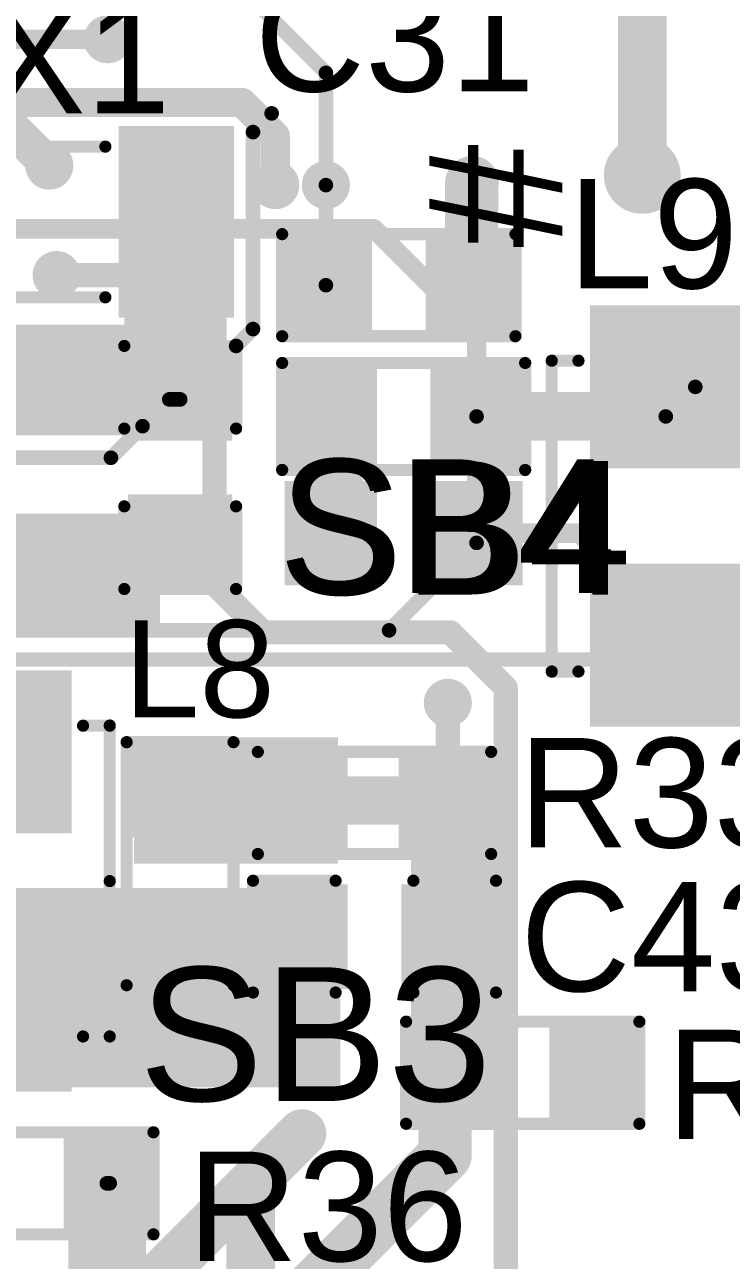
# Model space of a CAD drawing. Header units: millimetres. Extents: x -0.39 to 4.37, y -0.38 to 3.54.
# Drawn here: x 2.037 to 2.328, y 0.141 to 0.649 of the extents above; entities that cross this region are included whole.
import ezdxf

# ---------------------------------------------------------------- set-up
doc = ezdxf.new("R2010")
doc.units = ezdxf.units.MM
doc.header["$MEASUREMENT"] = 0
for name, color, linetype in [('BottomLayer', 5, 'Continuous'), ('BottomPaste', 16, 'Continuous'), ('BottomSolder', 6, 'Continuous'), ('TopLayer', 1, 'Continuous'), ('TopOverlay', 2, 'Continuous'), ('TopPaste', 8, 'Continuous'), ('TopSolder', 216, 'Continuous'), ('ViaHoleLayer', 16, 'Continuous')]:
    doc.layers.add(name, color=color, linetype=linetype)
doc.styles.add('Arial', font='', dxfattribs={"height": 0.2})
doc.styles.get('Arial').set_extended_font_data('Arial')

# ---------------------------------------------------------------- blocks, each defined once
blk = doc.blocks.new('MHP0302_2R2M_4')
at = {"layer": 'TopLayer'}
for points in [[(-0.08268, 0.03937), (-0.02362, 0.03937), (-0.02362, -0.03937), (-0.08268, -0.03937)], [(0.02362, 0.03937), (0.08268, 0.03937), (0.08268, -0.03937), (0.02362, -0.03937)]]:
    blk.add_hatch(color=1, dxfattribs=at).paths.add_polyline_path(points)
at = {"layer": 'TopPaste'}
for points in [[(-0.08268, 0.03937), (-0.02362, 0.03937), (-0.02362, -0.03937), (-0.08268, -0.03937)], [(0.02362, 0.03937), (0.08268, 0.03937), (0.08268, -0.03937), (0.02362, -0.03937)]]:
    blk.add_hatch(color=8, dxfattribs=at).paths.add_polyline_path(points)
at = {"layer": 'TopSolder'}
for points in [[(-0.08668, 0.04337), (-0.01962, 0.04337), (-0.01962, -0.04337), (-0.08668, -0.04337)], [(0.01962, 0.04337), (0.08668, 0.04337), (0.08668, -0.04337), (0.01962, -0.04337)]]:
    blk.add_hatch(color=216, dxfattribs=at).paths.add_polyline_path(points)
at = {"layer": 'TopOverlay', "const_width": 0.005}
for points in [[(0, 0.05906), (-0.06393, 0.05906)], [(-0.06393, 0.04807), (-0.06393, 0.05906)], [(0.064, 0.05906), (0, 0.05906)], [(0.06393, 0.04807), (0.06393, 0.05906)], [(-0.06393, -0.05906), (-0.06393, -0.04807)], [(0.06393, -0.05906), (0.06393, -0.04807)], [(0, -0.05906), (-0.06393, -0.05906)], [(0.064, -0.05906), (0, -0.05906)]]:
    blk.add_lwpolyline(points, dxfattribs=at)
at = {"layer": 'TopOverlay', "const_width": 0.0025}
for points in [[(-0.06518, 0.05906, 1), (-0.06268, 0.05906, 1)], [(-0.06518, 0.05906, 1), (-0.06268, 0.05906, 1)], [(-0.00125, 0.05906, 1), (0.00125, 0.05906, 1)], [(-0.00125, 0.05906, 1), (0.00125, 0.05906, 1)], [(0.06268, 0.05906, 1), (0.06518, 0.05906, 1)], [(0.06275, 0.05906, 1), (0.06525, 0.05906, 1)], [(-0.06518, 0.04807, 1), (-0.06268, 0.04807, 1)], [(0.06268, 0.04807, 1), (0.06518, 0.04807, 1)], [(-0.06518, -0.04807, 1), (-0.06268, -0.04807, 1)], [(0.06268, -0.04807, 1), (0.06518, -0.04807, 1)], [(-0.06518, -0.05906, 1), (-0.06268, -0.05906, 1)], [(-0.06518, -0.05906, 1), (-0.06268, -0.05906, 1)], [(-0.00125, -0.05906, 1), (0.00125, -0.05906, 1)], [(-0.00125, -0.05906, 1), (0.00125, -0.05906, 1)], [(0.06268, -0.05906, 1), (0.06518, -0.05906, 1)], [(0.06275, -0.05906, 1), (0.06525, -0.05906, 1)]]:
    blk.add_lwpolyline(points, format="xyb", close=True, dxfattribs=at)
blk = doc.blocks.new('MHP0302_2R2M_5')
at = {"layer": 'TopLayer'}
for points in [[(-0.08268, 0.03937), (-0.02362, 0.03937), (-0.02362, -0.03937), (-0.08268, -0.03937)], [(0.02362, 0.03937), (0.08268, 0.03937), (0.08268, -0.03937), (0.02362, -0.03937)]]:
    blk.add_hatch(color=1, dxfattribs=at).paths.add_polyline_path(points)
at = {"layer": 'TopPaste'}
for points in [[(-0.08268, 0.03937), (-0.02362, 0.03937), (-0.02362, -0.03937), (-0.08268, -0.03937)], [(0.02362, 0.03937), (0.08268, 0.03937), (0.08268, -0.03937), (0.02362, -0.03937)]]:
    blk.add_hatch(color=8, dxfattribs=at).paths.add_polyline_path(points)
at = {"layer": 'TopSolder'}
for points in [[(-0.08668, 0.04337), (-0.01962, 0.04337), (-0.01962, -0.04337), (-0.08668, -0.04337)], [(0.01962, 0.04337), (0.08668, 0.04337), (0.08668, -0.04337), (0.01962, -0.04337)]]:
    blk.add_hatch(color=216, dxfattribs=at).paths.add_polyline_path(points)
at = {"layer": 'TopOverlay', "const_width": 0.005}
for points in [[(-0.06393, 0.05906), (0, 0.05906)], [(-0.06393, 0.05906), (-0.06393, 0.04807)], [(0, 0.05906), (0.064, 0.05906)], [(0.06393, 0.05906), (0.06393, 0.04807)], [(-0.06393, -0.04807), (-0.06393, -0.05906)], [(0.06393, -0.04807), (0.06393, -0.05906)], [(-0.06393, -0.05906), (0, -0.05906)], [(0, -0.05906), (0.064, -0.05906)]]:
    blk.add_lwpolyline(points, dxfattribs=at)
at = {"layer": 'TopOverlay', "const_width": 0.0025}
for points in [[(-0.06518, 0.05906, 1), (-0.06268, 0.05906, 1)], [(-0.06518, 0.05906, 1), (-0.06268, 0.05906, 1)], [(-0.00125, 0.05906, 1), (0.00125, 0.05906, 1)], [(-0.00125, 0.05906, 1), (0.00125, 0.05906, 1)], [(0.06268, 0.05906, 1), (0.06518, 0.05906, 1)], [(0.06275, 0.05906, 1), (0.06525, 0.05906, 1)], [(-0.06518, 0.04807, 1), (-0.06268, 0.04807, 1)], [(0.06268, 0.04807, 1), (0.06518, 0.04807, 1)], [(-0.06518, -0.04807, 1), (-0.06268, -0.04807, 1)], [(0.06268, -0.04807, 1), (0.06518, -0.04807, 1)], [(-0.06518, -0.05906, 1), (-0.06268, -0.05906, 1)], [(-0.06518, -0.05906, 1), (-0.06268, -0.05906, 1)], [(-0.00125, -0.05906, 1), (0.00125, -0.05906, 1)], [(-0.00125, -0.05906, 1), (0.00125, -0.05906, 1)], [(0.06268, -0.05906, 1), (0.06518, -0.05906, 1)], [(0.06275, -0.05906, 1), (0.06525, -0.05906, 1)]]:
    blk.add_lwpolyline(points, format="xyb", close=True, dxfattribs=at)
blk = doc.blocks.new('RES0603_11')
at = {"layer": 'TopLayer'}
for points in [[(-0.015, 0.0175), (-0.015, -0.0175), (-0.045, -0.0175), (-0.045, 0.0175)], [(0.045, 0.0175), (0.045, -0.0175), (0.015, -0.0175), (0.015, 0.0175)]]:
    blk.add_hatch(color=1, dxfattribs=at).paths.add_polyline_path(points)
at = {"layer": 'TopPaste'}
for points in [[(-0.015, 0.0175), (-0.015, -0.0175), (-0.045, -0.0175), (-0.045, 0.0175)], [(0.045, 0.0175), (0.045, -0.0175), (0.015, -0.0175), (0.015, 0.0175)]]:
    blk.add_hatch(color=8, dxfattribs=at).paths.add_polyline_path(points)
at = {"layer": 'TopSolder'}
for points in [[(-0.011, 0.0215), (-0.011, -0.0215), (-0.049, -0.0215), (-0.049, 0.0215)], [(0.049, 0.0215), (0.049, -0.0215), (0.011, -0.0215), (0.011, 0.0215)]]:
    blk.add_hatch(color=216, dxfattribs=at).paths.add_polyline_path(points)
at = {"layer": 'TopOverlay', "const_width": 0.005}
for points in [[(-0.048, -0.021), (-0.048, 0.021)], [(-0.048, 0.021), (0.048, 0.021)], [(0.048, -0.021), (0.048, 0.021)], [(-0.048, -0.021), (0.048, -0.021)]]:
    blk.add_lwpolyline(points, dxfattribs=at)
at = {"layer": 'TopOverlay', "const_width": 0.0025}
for points in [[(-0.04925, 0.021, 1), (-0.04675, 0.021, 1)], [(-0.04925, 0.021, 1), (-0.04675, 0.021, 1)], [(0.04675, 0.021, 1), (0.04925, 0.021, 1)], [(0.04675, 0.021, 1), (0.04925, 0.021, 1)], [(-0.04925, -0.021, 1), (-0.04675, -0.021, 1)], [(-0.04925, -0.021, 1), (-0.04675, -0.021, 1)], [(0.04675, -0.021, 1), (0.04925, -0.021, 1)], [(0.04675, -0.021, 1), (0.04925, -0.021, 1)]]:
    blk.add_lwpolyline(points, format="xyb", close=True, dxfattribs=at)
blk = doc.blocks.new('RES0603_B_163')
at = {"layer": 'BottomLayer'}
for points in [[(-0.045, -0.0175), (-0.045, 0.0175), (-0.015, 0.0175), (-0.015, -0.0175)], [(0.015, -0.0175), (0.015, 0.0175), (0.045, 0.0175), (0.045, -0.0175)]]:
    blk.add_hatch(color=5, dxfattribs=at).paths.add_polyline_path(points)
at = {"layer": 'BottomPaste'}
for points in [[(-0.045, -0.0175), (-0.045, 0.0175), (-0.015, 0.0175), (-0.015, -0.0175)], [(0.015, -0.0175), (0.015, 0.0175), (0.045, 0.0175), (0.045, -0.0175)]]:
    blk.add_hatch(color=16, dxfattribs=at).paths.add_polyline_path(points)
at = {"layer": 'BottomSolder'}
for points in [[(-0.049, -0.0215), (-0.049, 0.0215), (-0.011, 0.0215), (-0.011, -0.0215)], [(0.011, -0.0215), (0.011, 0.0215), (0.049, 0.0215), (0.049, -0.0215)]]:
    blk.add_hatch(color=6, dxfattribs=at).paths.add_polyline_path(points)
blk = doc.blocks.new('RES0603_164')
at = {"layer": 'TopLayer'}
for points in [[(-0.015, 0.0175), (-0.015, -0.0175), (-0.045, -0.0175), (-0.045, 0.0175)], [(0.045, 0.0175), (0.045, -0.0175), (0.015, -0.0175), (0.015, 0.0175)]]:
    blk.add_hatch(color=1, dxfattribs=at).paths.add_polyline_path(points)
at = {"layer": 'TopPaste'}
for points in [[(-0.015, 0.0175), (-0.015, -0.0175), (-0.045, -0.0175), (-0.045, 0.0175)], [(0.045, 0.0175), (0.045, -0.0175), (0.015, -0.0175), (0.015, 0.0175)]]:
    blk.add_hatch(color=8, dxfattribs=at).paths.add_polyline_path(points)
at = {"layer": 'TopSolder'}
for points in [[(-0.011, 0.0215), (-0.011, -0.0215), (-0.049, -0.0215), (-0.049, 0.0215)], [(0.049, 0.0215), (0.049, -0.0215), (0.011, -0.0215), (0.011, 0.0215)]]:
    blk.add_hatch(color=216, dxfattribs=at).paths.add_polyline_path(points)
at = {"layer": 'TopOverlay', "const_width": 0.005}
for points in [[(-0.048, -0.021), (-0.048, 0.021)], [(-0.048, 0.021), (0.048, 0.021)], [(0.048, -0.021), (0.048, 0.021)], [(-0.048, -0.021), (0.048, -0.021)]]:
    blk.add_lwpolyline(points, dxfattribs=at)
at = {"layer": 'TopOverlay', "const_width": 0.0025}
for points in [[(-0.04925, 0.021, 1), (-0.04675, 0.021, 1)], [(-0.04925, 0.021, 1), (-0.04675, 0.021, 1)], [(0.04675, 0.021, 1), (0.04925, 0.021, 1)], [(0.04675, 0.021, 1), (0.04925, 0.021, 1)], [(-0.04925, -0.021, 1), (-0.04675, -0.021, 1)], [(-0.04925, -0.021, 1), (-0.04675, -0.021, 1)], [(0.04675, -0.021, 1), (0.04925, -0.021, 1)], [(0.04675, -0.021, 1), (0.04925, -0.021, 1)]]:
    blk.add_lwpolyline(points, format="xyb", close=True, dxfattribs=at)
blk = doc.blocks.new('RES0603_B_195')
at = {"layer": 'BottomLayer'}
for points in [[(-0.045, -0.0175), (-0.045, 0.0175), (-0.015, 0.0175), (-0.015, -0.0175)], [(0.015, -0.0175), (0.015, 0.0175), (0.045, 0.0175), (0.045, -0.0175)]]:
    blk.add_hatch(color=5, dxfattribs=at).paths.add_polyline_path(points)
at = {"layer": 'BottomPaste'}
for points in [[(-0.045, -0.0175), (-0.045, 0.0175), (-0.015, 0.0175), (-0.015, -0.0175)], [(0.015, -0.0175), (0.015, 0.0175), (0.045, 0.0175), (0.045, -0.0175)]]:
    blk.add_hatch(color=16, dxfattribs=at).paths.add_polyline_path(points)
at = {"layer": 'BottomSolder'}
for points in [[(-0.049, -0.0215), (-0.049, 0.0215), (-0.011, 0.0215), (-0.011, -0.0215)], [(0.011, -0.0215), (0.011, 0.0215), (0.049, 0.0215), (0.049, -0.0215)]]:
    blk.add_hatch(color=6, dxfattribs=at).paths.add_polyline_path(points)
blk = doc.blocks.new('RES0603_196')
at = {"layer": 'TopLayer'}
for points in [[(-0.015, 0.0175), (-0.015, -0.0175), (-0.045, -0.0175), (-0.045, 0.0175)], [(0.045, 0.0175), (0.045, -0.0175), (0.015, -0.0175), (0.015, 0.0175)]]:
    blk.add_hatch(color=1, dxfattribs=at).paths.add_polyline_path(points)
at = {"layer": 'TopPaste'}
for points in [[(-0.015, 0.0175), (-0.015, -0.0175), (-0.045, -0.0175), (-0.045, 0.0175)], [(0.045, 0.0175), (0.045, -0.0175), (0.015, -0.0175), (0.015, 0.0175)]]:
    blk.add_hatch(color=8, dxfattribs=at).paths.add_polyline_path(points)
at = {"layer": 'TopSolder'}
for points in [[(-0.011, 0.0215), (-0.011, -0.0215), (-0.049, -0.0215), (-0.049, 0.0215)], [(0.049, 0.0215), (0.049, -0.0215), (0.011, -0.0215), (0.011, 0.0215)]]:
    blk.add_hatch(color=216, dxfattribs=at).paths.add_polyline_path(points)
at = {"layer": 'TopOverlay', "const_width": 0.005}
for points in [[(-0.048, -0.021), (-0.048, 0.021)], [(-0.048, 0.021), (0.048, 0.021)], [(0.048, -0.021), (0.048, 0.021)], [(-0.048, -0.021), (0.048, -0.021)]]:
    blk.add_lwpolyline(points, dxfattribs=at)
at = {"layer": 'TopOverlay', "const_width": 0.0025}
for points in [[(-0.04925, 0.021, 1), (-0.04675, 0.021, 1)], [(-0.04925, 0.021, 1), (-0.04675, 0.021, 1)], [(0.04675, 0.021, 1), (0.04925, 0.021, 1)], [(0.04675, 0.021, 1), (0.04925, 0.021, 1)], [(-0.04925, -0.021, 1), (-0.04675, -0.021, 1)], [(-0.04925, -0.021, 1), (-0.04675, -0.021, 1)], [(0.04675, -0.021, 1), (0.04925, -0.021, 1)], [(0.04675, -0.021, 1), (0.04925, -0.021, 1)]]:
    blk.add_lwpolyline(points, format="xyb", close=True, dxfattribs=at)
blk = doc.blocks.new('RES0603_197')
at = {"layer": 'TopLayer'}
for points in [[(-0.015, 0.0175), (-0.015, -0.0175), (-0.045, -0.0175), (-0.045, 0.0175)], [(0.045, 0.0175), (0.045, -0.0175), (0.015, -0.0175), (0.015, 0.0175)]]:
    blk.add_hatch(color=1, dxfattribs=at).paths.add_polyline_path(points)
at = {"layer": 'TopPaste'}
for points in [[(-0.015, 0.0175), (-0.015, -0.0175), (-0.045, -0.0175), (-0.045, 0.0175)], [(0.045, 0.0175), (0.045, -0.0175), (0.015, -0.0175), (0.015, 0.0175)]]:
    blk.add_hatch(color=8, dxfattribs=at).paths.add_polyline_path(points)
at = {"layer": 'TopSolder'}
for points in [[(-0.011, 0.0215), (-0.011, -0.0215), (-0.049, -0.0215), (-0.049, 0.0215)], [(0.049, 0.0215), (0.049, -0.0215), (0.011, -0.0215), (0.011, 0.0215)]]:
    blk.add_hatch(color=216, dxfattribs=at).paths.add_polyline_path(points)
at = {"layer": 'TopOverlay', "const_width": 0.005}
for points in [[(-0.048, 0.021), (0.048, 0.021)], [(-0.048, -0.021), (-0.048, 0.021)], [(0.048, -0.021), (0.048, 0.021)], [(-0.048, -0.021), (0.048, -0.021)]]:
    blk.add_lwpolyline(points, dxfattribs=at)
at = {"layer": 'TopOverlay', "const_width": 0.0025}
for points in [[(-0.04925, 0.021, 1), (-0.04675, 0.021, 1)], [(-0.04925, 0.021, 1), (-0.04675, 0.021, 1)], [(0.04675, 0.021, 1), (0.04925, 0.021, 1)], [(0.04675, 0.021, 1), (0.04925, 0.021, 1)], [(-0.04925, -0.021, 1), (-0.04675, -0.021, 1)], [(-0.04925, -0.021, 1), (-0.04675, -0.021, 1)], [(0.04675, -0.021, 1), (0.04925, -0.021, 1)], [(0.04675, -0.021, 1), (0.04925, -0.021, 1)]]:
    blk.add_lwpolyline(points, format="xyb", close=True, dxfattribs=at)
blk = doc.blocks.new('C__0603_319')
at = {"layer": 'TopLayer'}
for points in [[(-0.045, -0.0175), (-0.045, 0.0175), (-0.015, 0.0175), (-0.015, -0.0175)], [(0.015, -0.0175), (0.015, 0.0175), (0.045, 0.0175), (0.045, -0.0175)]]:
    blk.add_hatch(color=1, dxfattribs=at).paths.add_polyline_path(points)
at = {"layer": 'TopPaste'}
for points in [[(-0.045, -0.0175), (-0.045, 0.0175), (-0.015, 0.0175), (-0.015, -0.0175)], [(0.015, -0.0175), (0.015, 0.0175), (0.045, 0.0175), (0.045, -0.0175)]]:
    blk.add_hatch(color=8, dxfattribs=at).paths.add_polyline_path(points)
at = {"layer": 'TopSolder'}
for points in [[(-0.049, -0.0215), (-0.049, 0.0215), (-0.011, 0.0215), (-0.011, -0.0215)], [(0.011, -0.0215), (0.011, 0.0215), (0.049, 0.0215), (0.049, -0.0215)]]:
    blk.add_hatch(color=216, dxfattribs=at).paths.add_polyline_path(points)
at = {"layer": 'TopOverlay', "const_width": 0.005}
for points in [[(-0.05, 0.023), (-0.05, -0.023)], [(-0.016, 0.023), (-0.05, 0.023)], [(0.05, 0.023), (0.016, 0.023)], [(0.05, 0.023), (0.05, -0.023)], [(-0.016, -0.023), (-0.05, -0.023)], [(0.05, -0.023), (0.016, -0.023)]]:
    blk.add_lwpolyline(points, dxfattribs=at)
at = {"layer": 'TopOverlay', "const_width": 0.0025}
for points in [[(-0.05125, 0.023, 1), (-0.04875, 0.023, 1)], [(-0.05125, 0.023, 1), (-0.04875, 0.023, 1)], [(-0.01725, 0.023, 1), (-0.01475, 0.023, 1)], [(0.01475, 0.023, 1), (0.01725, 0.023, 1)], [(0.04875, 0.023, 1), (0.05125, 0.023, 1)], [(0.04875, 0.023, 1), (0.05125, 0.023, 1)], [(-0.05125, -0.023, 1), (-0.04875, -0.023, 1)], [(-0.05125, -0.023, 1), (-0.04875, -0.023, 1)], [(-0.01725, -0.023, 1), (-0.01475, -0.023, 1)], [(0.01475, -0.023, 1), (0.01725, -0.023, 1)], [(0.04875, -0.023, 1), (0.05125, -0.023, 1)], [(0.04875, -0.023, 1), (0.05125, -0.023, 1)]]:
    blk.add_lwpolyline(points, format="xyb", close=True, dxfattribs=at)
blk = doc.blocks.new('CAP0805_B_361')
at = {"layer": 'BottomLayer'}
for points in [[(-0.06, 0.03), (-0.02, 0.03), (-0.02, -0.03), (-0.06, -0.03)], [(0.02, 0.03), (0.06, 0.03), (0.06, -0.03), (0.02, -0.03)]]:
    blk.add_hatch(color=5, dxfattribs=at).paths.add_polyline_path(points)
at = {"layer": 'BottomPaste'}
for points in [[(-0.06, 0.03), (-0.02, 0.03), (-0.02, -0.03), (-0.06, -0.03)], [(0.02, 0.03), (0.06, 0.03), (0.06, -0.03), (0.02, -0.03)]]:
    blk.add_hatch(color=16, dxfattribs=at).paths.add_polyline_path(points)
at = {"layer": 'BottomSolder'}
for points in [[(-0.06276, 0.03276), (-0.01724, 0.03276), (-0.01724, -0.03276), (-0.06276, -0.03276)], [(0.01724, 0.03276), (0.06276, 0.03276), (0.06276, -0.03276), (0.01724, -0.03276)]]:
    blk.add_hatch(color=6, dxfattribs=at).paths.add_polyline_path(points)
blk = doc.blocks.new('NX3215SA_32_768K_STD_MUA_8_367')
at = {"layer": 'TopLayer'}
for points in [[(-0.0689, 0.03543), (-0.02953, 0.03543), (-0.02953, -0.03543), (-0.0689, -0.03543)], [(0.02953, 0.03543), (0.0689, 0.03543), (0.0689, -0.03543), (0.02953, -0.03543)]]:
    blk.add_hatch(color=1, dxfattribs=at).paths.add_polyline_path(points)
at = {"layer": 'TopPaste'}
for points in [[(-0.0689, 0.03543), (-0.02953, 0.03543), (-0.02953, -0.03543), (-0.0689, -0.03543)], [(0.02953, 0.03543), (0.0689, 0.03543), (0.0689, -0.03543), (0.02953, -0.03543)]]:
    blk.add_hatch(color=8, dxfattribs=at).paths.add_polyline_path(points)
at = {"layer": 'TopSolder'}
for points in [[(-0.0729, 0.03943), (-0.02553, 0.03943), (-0.02553, -0.03943), (-0.0729, -0.03943)], [(0.02553, 0.03943), (0.0729, 0.03943), (0.0729, -0.03943), (0.02553, -0.03943)]]:
    blk.add_hatch(color=216, dxfattribs=at).paths.add_polyline_path(points)
at = {"layer": 'TopOverlay', "const_width": 0.005}
for points in [[(-0.02, 0.031), (0.02, 0.031)], [(-0.02, -0.031), (0.02, -0.031)]]:
    blk.add_lwpolyline(points, dxfattribs=at)
at = {"layer": 'TopOverlay', "const_width": 0.0025}
for points in [[(-0.02125, 0.031, 1), (-0.01875, 0.031, 1)], [(0.01875, 0.031, 1), (0.02125, 0.031, 1)], [(-0.02125, -0.031, 1), (-0.01875, -0.031, 1)], [(0.01875, -0.031, 1), (0.02125, -0.031, 1)]]:
    blk.add_lwpolyline(points, format="xyb", close=True, dxfattribs=at)
blk = doc.blocks.new('S______B______381')
at = {"layer": 'TopLayer'}
for points in [[(-0.045, -0.0175), (-0.045, 0.0175), (-0.015, 0.0175), (-0.015, -0.0175)], [(0.015, -0.0175), (0.015, 0.0175), (0.045, 0.0175), (0.045, -0.0175)]]:
    blk.add_hatch(color=1, dxfattribs=at).paths.add_polyline_path(points)
at = {"layer": 'TopPaste'}
for points in [[(-0.045, -0.0175), (-0.045, 0.0175), (-0.015, 0.0175), (-0.015, -0.0175)], [(0.015, -0.0175), (0.015, 0.0175), (0.045, 0.0175), (0.045, -0.0175)]]:
    blk.add_hatch(color=8, dxfattribs=at).paths.add_polyline_path(points)
at = {"layer": 'TopSolder'}
for points in [[(-0.049, -0.0215), (-0.049, 0.0215), (-0.011, 0.0215), (-0.011, -0.0215)], [(0.011, -0.0215), (0.011, 0.0215), (0.049, 0.0215), (0.049, -0.0215)]]:
    blk.add_hatch(color=216, dxfattribs=at).paths.add_polyline_path(points)
at = {"layer": 'TopOverlay', "const_width": 0.005}
for points in [[(0.05, 0.022), (-0.05, 0.022)], [(-0.05, -0.022), (-0.05, 0.022)], [(0.05, -0.022), (0.05, 0.022)], [(0.05, -0.022), (-0.05, -0.022)]]:
    blk.add_lwpolyline(points, dxfattribs=at)
at = {"layer": 'TopOverlay', "const_width": 0.0025}
for points in [[(-0.05125, 0.022, 1), (-0.04875, 0.022, 1)], [(-0.05125, 0.022, 1), (-0.04875, 0.022, 1)], [(0.04875, 0.022, 1), (0.05125, 0.022, 1)], [(0.04875, 0.022, 1), (0.05125, 0.022, 1)], [(-0.05125, -0.022, 1), (-0.04875, -0.022, 1)], [(-0.05125, -0.022, 1), (-0.04875, -0.022, 1)], [(0.04875, -0.022, 1), (0.05125, -0.022, 1)], [(0.04875, -0.022, 1), (0.05125, -0.022, 1)]]:
    blk.add_lwpolyline(points, format="xyb", close=True, dxfattribs=at)
blk = doc.blocks.new('S______B______383')
at = {"layer": 'TopLayer'}
for points in [[(-0.045, -0.0175), (-0.045, 0.0175), (-0.015, 0.0175), (-0.015, -0.0175)], [(0.015, -0.0175), (0.015, 0.0175), (0.045, 0.0175), (0.045, -0.0175)]]:
    blk.add_hatch(color=1, dxfattribs=at).paths.add_polyline_path(points)
at = {"layer": 'TopPaste'}
for points in [[(-0.045, -0.0175), (-0.045, 0.0175), (-0.015, 0.0175), (-0.015, -0.0175)], [(0.015, -0.0175), (0.015, 0.0175), (0.045, 0.0175), (0.045, -0.0175)]]:
    blk.add_hatch(color=8, dxfattribs=at).paths.add_polyline_path(points)
at = {"layer": 'TopSolder'}
for points in [[(-0.049, -0.0215), (-0.049, 0.0215), (-0.011, 0.0215), (-0.011, -0.0215)], [(0.011, -0.0215), (0.011, 0.0215), (0.049, 0.0215), (0.049, -0.0215)]]:
    blk.add_hatch(color=216, dxfattribs=at).paths.add_polyline_path(points)
at = {"layer": 'TopOverlay', "const_width": 0.005}
for points in [[(-0.05, 0.022), (0.05, 0.022)], [(-0.05, -0.022), (-0.05, 0.022)], [(0.05, -0.022), (0.05, 0.022)], [(-0.05, -0.022), (0.05, -0.022)]]:
    blk.add_lwpolyline(points, dxfattribs=at)
at = {"layer": 'TopOverlay', "const_width": 0.0025}
for points in [[(-0.05125, 0.022, 1), (-0.04875, 0.022, 1)], [(-0.05125, 0.022, 1), (-0.04875, 0.022, 1)], [(0.04875, 0.022, 1), (0.05125, 0.022, 1)], [(0.04875, 0.022, 1), (0.05125, 0.022, 1)], [(-0.05125, -0.022, 1), (-0.04875, -0.022, 1)], [(-0.05125, -0.022, 1), (-0.04875, -0.022, 1)], [(0.04875, -0.022, 1), (0.05125, -0.022, 1)], [(0.04875, -0.022, 1), (0.05125, -0.022, 1)]]:
    blk.add_lwpolyline(points, format="xyb", close=True, dxfattribs=at)
at = {"layer": 'TopOverlay'}
blk.add_text('SB4', height=0.055, dxfattribs=at).set_placement((-0.0515, -0.07263))
blk = doc.blocks.new('C__0603_548')
at = {"layer": 'TopLayer'}
for points in [[(-0.045, -0.0175), (-0.045, 0.0175), (-0.015, 0.0175), (-0.015, -0.0175)], [(0.015, -0.0175), (0.015, 0.0175), (0.045, 0.0175), (0.045, -0.0175)]]:
    blk.add_hatch(color=1, dxfattribs=at).paths.add_polyline_path(points)
at = {"layer": 'TopPaste'}
for points in [[(-0.045, -0.0175), (-0.045, 0.0175), (-0.015, 0.0175), (-0.015, -0.0175)], [(0.015, -0.0175), (0.015, 0.0175), (0.045, 0.0175), (0.045, -0.0175)]]:
    blk.add_hatch(color=8, dxfattribs=at).paths.add_polyline_path(points)
at = {"layer": 'TopSolder'}
for points in [[(-0.049, -0.0215), (-0.049, 0.0215), (-0.011, 0.0215), (-0.011, -0.0215)], [(0.011, -0.0215), (0.011, 0.0215), (0.049, 0.0215), (0.049, -0.0215)]]:
    blk.add_hatch(color=216, dxfattribs=at).paths.add_polyline_path(points)
at = {"layer": 'TopOverlay', "const_width": 0.005}
for points in [[(-0.05, -0.023), (-0.05, 0.023)], [(-0.016, 0.023), (-0.05, 0.023)], [(0.05, 0.023), (0.016, 0.023)], [(0.05, -0.023), (0.05, 0.023)], [(-0.016, -0.023), (-0.05, -0.023)], [(0.05, -0.023), (0.016, -0.023)]]:
    blk.add_lwpolyline(points, dxfattribs=at)
at = {"layer": 'TopOverlay', "const_width": 0.0025}
for points in [[(-0.05125, 0.023, 1), (-0.04875, 0.023, 1)], [(-0.05125, 0.023, 1), (-0.04875, 0.023, 1)], [(-0.01725, 0.023, 1), (-0.01475, 0.023, 1)], [(0.01475, 0.023, 1), (0.01725, 0.023, 1)], [(0.04875, 0.023, 1), (0.05125, 0.023, 1)], [(0.04875, 0.023, 1), (0.05125, 0.023, 1)], [(-0.05125, -0.023, 1), (-0.04875, -0.023, 1)], [(-0.05125, -0.023, 1), (-0.04875, -0.023, 1)], [(-0.01725, -0.023, 1), (-0.01475, -0.023, 1)], [(0.01475, -0.023, 1), (0.01725, -0.023, 1)], [(0.04875, -0.023, 1), (0.05125, -0.023, 1)], [(0.04875, -0.023, 1), (0.05125, -0.023, 1)]]:
    blk.add_lwpolyline(points, format="xyb", close=True, dxfattribs=at)

msp = doc.modelspace()

# ---------------------------------------------------------------- hatches: boundary and pattern name
at = {"layer": 'BottomLayer'}
h = msp.add_hatch(color=5, dxfattribs=at)
edge = h.paths.add_edge_path()
edge.add_arc((2.071, 0.643), 0.00591, 0, 360)
h = msp.add_hatch(color=5, dxfattribs=at)
edge = h.paths.add_edge_path()
edge.add_arc((2.047, 0.591), 0.00591, 0, 360)
h = msp.add_hatch(color=5, dxfattribs=at)
edge = h.paths.add_edge_path()
edge.add_arc((2.291, 0.587), 0.01181, 0, 360)
h = msp.add_hatch(color=5, dxfattribs=at)
edge = h.paths.add_edge_path()
edge.add_arc((2.221, 0.584), 0.00591, 0, 360)
h = msp.add_hatch(color=5, dxfattribs=at)
edge = h.paths.add_edge_path()
edge.add_arc((2.14, 0.583), 0.00591, 0, 360)
h = msp.add_hatch(color=5, dxfattribs=at)
edge = h.paths.add_edge_path()
edge.add_arc((2.16082, 0.583), 0.00591, 0, 360)
h = msp.add_hatch(color=5, dxfattribs=at)
edge = h.paths.add_edge_path()
edge.add_arc((2.05, 0.546), 0.00591, 0, 360)
h = msp.add_hatch(color=5, dxfattribs=at)
edge = h.paths.add_edge_path()
edge.add_arc((2.048, 0.503), 0.00591, 0, 360)
h = msp.add_hatch(color=5, dxfattribs=at)
edge = h.paths.add_edge_path()
edge.add_arc((2.16182, 0.45482), 0.01181, 0, 360)
msp.add_hatch(color=5, dxfattribs=at).paths.add_polyline_path([(2.02282, 0.39982), (2.08882, 0.39982), (2.08882, 0.44782), (2.02282, 0.44782)])
h = msp.add_hatch(color=5, dxfattribs=at)
edge = h.paths.add_edge_path()
edge.add_arc((2.05982, 0.41492), 0.00591, 0, 360)
h = msp.add_hatch(color=5, dxfattribs=at)
edge = h.paths.add_edge_path()
edge.add_arc((2.211, 0.37), 0.00591, 0, 360)
h = msp.add_hatch(color=5, dxfattribs=at)
edge = h.paths.add_edge_path()
edge.add_arc((2.11282, 0.32982), 0.01181, 0, 360)
h = msp.add_hatch(color=5, dxfattribs=at)
edge = h.paths.add_edge_path()
edge.add_arc((2.27182, 0.21473), 0.00591, 0, 360)
h = msp.add_hatch(color=5, dxfattribs=at)
edge = h.paths.add_edge_path()
edge.add_arc((2.151, 0.19282), 0.00591, 0, 360)
h = msp.add_hatch(color=5, dxfattribs=at)
edge = h.paths.add_edge_path()
edge.add_arc((2.07067, 0.17233), 0.00591, 0, 360)
at = {"layer": 'BottomSolder'}
h = msp.add_hatch(color=6, dxfattribs=at)
edge = h.paths.add_edge_path()
edge.add_arc((2.071, 0.643), 0.00991, 0, 360)
h = msp.add_hatch(color=6, dxfattribs=at)
edge = h.paths.add_edge_path()
edge.add_arc((2.047, 0.591), 0.00991, 0, 360)
h = msp.add_hatch(color=6, dxfattribs=at)
edge = h.paths.add_edge_path()
edge.add_arc((2.291, 0.587), 0.01581, 0, 360)
h = msp.add_hatch(color=6, dxfattribs=at)
edge = h.paths.add_edge_path()
edge.add_arc((2.14, 0.583), 0.00991, 0, 360)
h = msp.add_hatch(color=6, dxfattribs=at)
edge = h.paths.add_edge_path()
edge.add_arc((2.16082, 0.583), 0.00991, 0, 360)
h = msp.add_hatch(color=6, dxfattribs=at)
edge = h.paths.add_edge_path()
edge.add_arc((2.221, 0.584), 0.00991, 0, 360)
h = msp.add_hatch(color=6, dxfattribs=at)
edge = h.paths.add_edge_path()
edge.add_arc((2.05, 0.546), 0.00991, 0, 360)
h = msp.add_hatch(color=6, dxfattribs=at)
edge = h.paths.add_edge_path()
edge.add_arc((2.048, 0.503), 0.00991, 0, 360)
h = msp.add_hatch(color=6, dxfattribs=at)
edge = h.paths.add_edge_path()
edge.add_arc((2.16182, 0.45482), 0.01581, 0, 360)
h = msp.add_hatch(color=6, dxfattribs=at)
edge = h.paths.add_edge_path()
edge.add_arc((2.05982, 0.41492), 0.00991, 0, 360)
h = msp.add_hatch(color=6, dxfattribs=at)
edge = h.paths.add_edge_path()
edge.add_arc((2.211, 0.37), 0.00991, 0, 360)
h = msp.add_hatch(color=6, dxfattribs=at)
edge = h.paths.add_edge_path()
edge.add_arc((2.11282, 0.32982), 0.01581, 0, 360)
h = msp.add_hatch(color=6, dxfattribs=at)
edge = h.paths.add_edge_path()
edge.add_arc((2.27182, 0.21473), 0.00991, 0, 360)
h = msp.add_hatch(color=6, dxfattribs=at)
edge = h.paths.add_edge_path()
edge.add_arc((2.151, 0.19282), 0.00991, 0, 360)
h = msp.add_hatch(color=6, dxfattribs=at)
edge = h.paths.add_edge_path()
edge.add_arc((2.07067, 0.17233), 0.00991, 0, 360)
at = {"layer": 'TopLayer'}
h = msp.add_hatch(color=1, dxfattribs=at)
edge = h.paths.add_edge_path()
edge.add_arc((2.071, 0.643), 0.00591, 0, 360)
for points in [[(2.07787, 0.47882), (2.11987, 0.47882), (2.11987, 0.60382), (2.07787, 0.60382)], [(2.08182, 0.30382), (2.16582, 0.30382), (2.16582, 0.35582), (2.08182, 0.35582)], [(2.19582, 0.19882), (2.22982, 0.19882), (2.22982, 0.34882), (2.19582, 0.34882)], [(1.971, 0.21182), (2.16682, 0.21182), (2.16682, 0.29382), (1.971, 0.29382)], [(2.05482, 0.09482), (2.08682, 0.09482), (2.08682, 0.19482), (2.05482, 0.19482)]]:
    msp.add_hatch(color=1, dxfattribs=at).paths.add_polyline_path(points)
h = msp.add_hatch(color=1, dxfattribs=at)
edge = h.paths.add_edge_path()
edge.add_arc((2.047, 0.591), 0.00591, 0, 360)
h = msp.add_hatch(color=1, dxfattribs=at)
edge = h.paths.add_edge_path()
edge.add_arc((2.291, 0.587), 0.01181, 0, 360)
h = msp.add_hatch(color=1, dxfattribs=at)
edge = h.paths.add_edge_path()
edge.add_arc((2.221, 0.584), 0.00591, 0, 360)
h = msp.add_hatch(color=1, dxfattribs=at)
edge = h.paths.add_edge_path()
edge.add_arc((2.14, 0.583), 0.00591, 0, 360)
h = msp.add_hatch(color=1, dxfattribs=at)
edge = h.paths.add_edge_path()
edge.add_arc((2.16082, 0.583), 0.00591, 0, 360)
h = msp.add_hatch(color=1, dxfattribs=at)
edge = h.paths.add_edge_path()
edge.add_arc((2.05, 0.546), 0.00591, 0, 360)
h = msp.add_hatch(color=1, dxfattribs=at)
edge = h.paths.add_edge_path()
edge.add_arc((2.048, 0.503), 0.00591, 0, 360)
h = msp.add_hatch(color=1, dxfattribs=at)
edge = h.paths.add_edge_path()
edge.add_arc((2.16182, 0.45482), 0.01181, 0, 360)
h = msp.add_hatch(color=1, dxfattribs=at)
edge = h.paths.add_edge_path()
edge.add_arc((2.05982, 0.41492), 0.00591, 0, 360)
h = msp.add_hatch(color=1, dxfattribs=at)
edge = h.paths.add_edge_path()
edge.add_arc((2.211, 0.37), 0.00591, 0, 360)
h = msp.add_hatch(color=1, dxfattribs=at)
edge = h.paths.add_edge_path()
edge.add_arc((2.11282, 0.32982), 0.01181, 0, 360)
h = msp.add_hatch(color=1, dxfattribs=at)
edge = h.paths.add_edge_path()
edge.add_arc((2.27182, 0.21473), 0.00591, 0, 360)
h = msp.add_hatch(color=1, dxfattribs=at)
edge = h.paths.add_edge_path()
edge.add_arc((2.151, 0.19282), 0.00591, 0, 360)
h = msp.add_hatch(color=1, dxfattribs=at)
edge = h.paths.add_edge_path()
edge.add_arc((2.07067, 0.17233), 0.00591, 0, 360)
at = {"layer": 'TopSolder'}
h = msp.add_hatch(color=216, dxfattribs=at)
edge = h.paths.add_edge_path()
edge.add_arc((2.071, 0.643), 0.00991, 0, 360)
h = msp.add_hatch(color=216, dxfattribs=at)
edge = h.paths.add_edge_path()
edge.add_arc((2.047, 0.591), 0.00991, 0, 360)
h = msp.add_hatch(color=216, dxfattribs=at)
edge = h.paths.add_edge_path()
edge.add_arc((2.291, 0.587), 0.01581, 0, 360)
h = msp.add_hatch(color=216, dxfattribs=at)
edge = h.paths.add_edge_path()
edge.add_arc((2.14, 0.583), 0.00991, 0, 360)
h = msp.add_hatch(color=216, dxfattribs=at)
edge = h.paths.add_edge_path()
edge.add_arc((2.16082, 0.583), 0.00991, 0, 360)
h = msp.add_hatch(color=216, dxfattribs=at)
edge = h.paths.add_edge_path()
edge.add_arc((2.221, 0.584), 0.00991, 0, 360)
h = msp.add_hatch(color=216, dxfattribs=at)
edge = h.paths.add_edge_path()
edge.add_arc((2.05, 0.546), 0.00991, 0, 360)
h = msp.add_hatch(color=216, dxfattribs=at)
edge = h.paths.add_edge_path()
edge.add_arc((2.048, 0.503), 0.00991, 0, 360)
h = msp.add_hatch(color=216, dxfattribs=at)
edge = h.paths.add_edge_path()
edge.add_arc((2.16182, 0.45482), 0.01581, 0, 360)
h = msp.add_hatch(color=216, dxfattribs=at)
edge = h.paths.add_edge_path()
edge.add_arc((2.05982, 0.41492), 0.00991, 0, 360)
h = msp.add_hatch(color=216, dxfattribs=at)
edge = h.paths.add_edge_path()
edge.add_arc((2.211, 0.37), 0.00991, 0, 360)
h = msp.add_hatch(color=216, dxfattribs=at)
edge = h.paths.add_edge_path()
edge.add_arc((2.11282, 0.32982), 0.01581, 0, 360)
h = msp.add_hatch(color=216, dxfattribs=at)
edge = h.paths.add_edge_path()
edge.add_arc((2.27182, 0.21473), 0.00991, 0, 360)
h = msp.add_hatch(color=216, dxfattribs=at)
edge = h.paths.add_edge_path()
edge.add_arc((2.151, 0.19282), 0.00991, 0, 360)
h = msp.add_hatch(color=216, dxfattribs=at)
edge = h.paths.add_edge_path()
edge.add_arc((2.07067, 0.17233), 0.00991, 0, 360)
at = {"layer": 'ViaHoleLayer'}
h = msp.add_hatch(color=16, dxfattribs=at)
edge = h.paths.add_edge_path()
edge.add_arc((2.071, 0.643), 0.00394, 0, 360)
h = msp.add_hatch(color=16, dxfattribs=at)
edge = h.paths.add_edge_path()
edge.add_arc((2.047, 0.591), 0.00394, 0, 360)
h = msp.add_hatch(color=16, dxfattribs=at)
edge = h.paths.add_edge_path()
edge.add_arc((2.291, 0.587), 0.00591, 0, 360)
h = msp.add_hatch(color=16, dxfattribs=at)
edge = h.paths.add_edge_path()
edge.add_arc((2.14, 0.583), 0.00394, 0, 360)
h = msp.add_hatch(color=16, dxfattribs=at)
edge = h.paths.add_edge_path()
edge.add_arc((2.16082, 0.583), 0.00394, 0, 360)
h = msp.add_hatch(color=16, dxfattribs=at)
edge = h.paths.add_edge_path()
edge.add_arc((2.221, 0.584), 0.00394, 0, 360)
h = msp.add_hatch(color=16, dxfattribs=at)
edge = h.paths.add_edge_path()
edge.add_arc((2.05, 0.546), 0.00394, 0, 360)
h = msp.add_hatch(color=16, dxfattribs=at)
edge = h.paths.add_edge_path()
edge.add_arc((2.048, 0.503), 0.00394, 0, 360)
h = msp.add_hatch(color=16, dxfattribs=at)
edge = h.paths.add_edge_path()
edge.add_arc((2.16182, 0.45482), 0.00591, 0, 360)
h = msp.add_hatch(color=16, dxfattribs=at)
edge = h.paths.add_edge_path()
edge.add_arc((2.05982, 0.41492), 0.00394, 0, 360)
h = msp.add_hatch(color=16, dxfattribs=at)
edge = h.paths.add_edge_path()
edge.add_arc((2.211, 0.37), 0.00394, 0, 360)
h = msp.add_hatch(color=16, dxfattribs=at)
edge = h.paths.add_edge_path()
edge.add_arc((2.11282, 0.32982), 0.00591, 0, 360)
h = msp.add_hatch(color=16, dxfattribs=at)
edge = h.paths.add_edge_path()
edge.add_arc((2.27182, 0.21473), 0.00394, 0, 360)
h = msp.add_hatch(color=16, dxfattribs=at)
edge = h.paths.add_edge_path()
edge.add_arc((2.151, 0.19282), 0.00394, 0, 360)
h = msp.add_hatch(color=16, dxfattribs=at)
edge = h.paths.add_edge_path()
edge.add_arc((2.07067, 0.17233), 0.00394, 0, 360)

# ---------------------------------------------------------------- linework, layer by layer
at = {"layer": 'BottomLayer'}
for points, const_width in [([(2.291, 0.587), (2.291, 0.88)], 0.02), ([(2.02918, 0.60882), (2.047, 0.591)], 0.015), ([(2.025, 0.565), (2.18064, 0.565)], 0.008), ([(2.18064, 0.565), (2.22282, 0.52282)], 0.008), ([(2.05, 0.546), (2.096, 0.546)], 0.01), ([(2.096, 0.546), (2.115, 0.527)], 0.01), ([(2.115, 0.419), (2.115, 0.527)], 0.01), ([(2.22282, 0.43982), (2.22282, 0.52282)], 0.008), ([(2.048, 0.503), (2.04818, 0.50282)], 0.02), ([(2.04818, 0.50282), (2.05982, 0.50282)], 0.02), ([(2.22282, 0.43982), (2.26518, 0.43982)], 0.008), ([(2.26518, 0.43982), (2.345, 0.36)], 0.008), ([(2.05982, 0.41492), (2.05982, 0.42282)], 0.008), ([(2.115, 0.419), (2.135, 0.399)], 0.01), ([(2.05708, 0.41492), (2.05982, 0.41492)], 0.008), ([(2.135, 0.399), (2.212, 0.399)], 0.01), ([(2.212, 0.399), (2.23482, 0.37618)], 0.01), ([(2.23482, 0.06703), (2.23482, 0.37618)], 0.01), ([(2.20982, 0.18382), (2.20982, 0.32982)], 0.022), ([(2.11282, 0.32982), (2.14982, 0.32982)], 0.02), ([(2.14982, 0.32982), (2.20982, 0.32982)], 0.02), ([(2.08818, 0.13), (2.151, 0.19282)], 0.02), ([(1.9945, -0.0315), (2.20982, 0.18382)], 0.022)]:
    msp.add_lwpolyline(points, dxfattribs=dict(at, const_width=const_width))
for points, const_width in [([(2.04325, 0.591, 1), (2.05075, 0.591, 1)], 0.0075), ([(2.286, 0.587, 1), (2.296, 0.587, 1)], 0.01), ([(2.17864, 0.565, 1), (2.18264, 0.565, 1)], 0.004), ([(2.17864, 0.565, 1), (2.18264, 0.565, 1)], 0.004), ([(2.0475, 0.546, 1), (2.0525, 0.546, 1)], 0.005), ([(2.0935, 0.546, 1), (2.0985, 0.546, 1)], 0.005), ([(2.0935, 0.546, 1), (2.0985, 0.546, 1)], 0.005), ([(2.1125, 0.527, 1), (2.1175, 0.527, 1)], 0.005), ([(2.1125, 0.527, 1), (2.1175, 0.527, 1)], 0.005), ([(2.22082, 0.52282, 1), (2.22482, 0.52282, 1)], 0.004), ([(2.22082, 0.52282, 1), (2.22482, 0.52282, 1)], 0.004), ([(2.043, 0.503, 1), (2.053, 0.503, 1)], 0.01), ([(2.04318, 0.50282, 1), (2.05318, 0.50282, 1)], 0.01), ([(2.04318, 0.50282, 1), (2.05318, 0.50282, 1)], 0.01), ([(2.05482, 0.50282, 1), (2.06482, 0.50282, 1)], 0.01), ([(2.22082, 0.43982, 1), (2.22482, 0.43982, 1)], 0.004), ([(2.22082, 0.43982, 1), (2.22482, 0.43982, 1)], 0.004), ([(2.26318, 0.43982, 1), (2.26718, 0.43982, 1)], 0.004), ([(2.26318, 0.43982, 1), (2.26718, 0.43982, 1)], 0.004), ([(2.05782, 0.42282, 1), (2.06182, 0.42282, 1)], 0.004), ([(2.1125, 0.419, 1), (2.1175, 0.419, 1)], 0.005), ([(2.1125, 0.419, 1), (2.1175, 0.419, 1)], 0.005), ([(2.05508, 0.41492, 1), (2.05908, 0.41492, 1)], 0.004), ([(2.05782, 0.41492, 1), (2.06182, 0.41492, 1)], 0.004), ([(2.05782, 0.41492, 1), (2.06182, 0.41492, 1)], 0.004), ([(2.1325, 0.399, 1), (2.1375, 0.399, 1)], 0.005), ([(2.1325, 0.399, 1), (2.1375, 0.399, 1)], 0.005), ([(2.2095, 0.399, 1), (2.2145, 0.399, 1)], 0.005), ([(2.2095, 0.399, 1), (2.2145, 0.399, 1)], 0.005), ([(2.23232, 0.37618, 1), (2.23732, 0.37618, 1)], 0.005), ([(2.23232, 0.37618, 1), (2.23732, 0.37618, 1)], 0.005), ([(2.20432, 0.32982, 1), (2.21532, 0.32982, 1)], 0.011), ([(2.10782, 0.32982, 1), (2.11782, 0.32982, 1)], 0.01), ([(2.14482, 0.32982, 1), (2.15482, 0.32982, 1)], 0.01), ([(2.14482, 0.32982, 1), (2.15482, 0.32982, 1)], 0.01), ([(2.20482, 0.32982, 1), (2.21482, 0.32982, 1)], 0.01), ([(2.146, 0.19282, 1), (2.156, 0.19282, 1)], 0.01), ([(2.20432, 0.18382, 1), (2.21532, 0.18382, 1)], 0.011), ([(2.20432, 0.18382, 1), (2.21532, 0.18382, 1)], 0.011)]:
    msp.add_lwpolyline(points, format="xyb", close=True, dxfattribs=dict(at, const_width=const_width))
at = {"layer": 'TopLayer'}
for points, const_width in [([(2.131, 0.659), (2.16082, 0.62918)], 0.006), ([(1.921, 0.643), (2.071, 0.643)], 0.008), ([(2.16082, 0.583), (2.16082, 0.62918)], 0.006), ([(1.938, 0.617), (2.12632, 0.617)], 0.012), ([(2.12632, 0.617), (2.14, 0.60332)], 0.012), ([(2.14, 0.583), (2.14, 0.60332)], 0.012), ([(2.22082, 0.58382), (2.221, 0.584)], 0.022), ([(2.22082, 0.54182), (2.22082, 0.58382)], 0.022), ([(2.16082, 0.54182), (2.16082, 0.583)], 0.006), ([(2.16182, 0.48682), (2.16282, 0.48782)], 0.022), ([(2.30067, 0.48782), (2.31282, 0.49997)], 0.006), ([(2.08537, 0.48383), (2.09637, 0.49483)], 0.006), ([(2.09637, 0.49483), (2.10087, 0.49483)], 0.006), ([(2.16182, 0.45482), (2.16182, 0.48682)], 0.022), ([(2.22282, 0.48782), (2.30067, 0.48782)], 0.02), ([(2.22282, 0.43582), (2.22282, 0.48782)], 0.006), ([(2.07237, 0.47082), (2.08537, 0.48382)], 0.006), ([(2.08537, 0.48382), (2.08537, 0.48383)], 0.006), ([(1.97582, 0.47082), (2.07237, 0.47082)], 0.006), ([(1.99987, 0.43683), (2.10087, 0.43683)], 0.022), ([(2.18682, 0.39982), (2.22282, 0.43582)], 0.006), ([(1.94147, 0.39982), (2.18682, 0.39982)], 0.006), ([(1.9452, 0.38782), (2.33582, 0.38782)], 0.006), ([(2.211, 0.329), (2.211, 0.37)], 0.01), ([(2.21082, 0.32882), (2.211, 0.329)], 0.01), ([(2.27182, 0.21473), (2.27182, 0.21782)], 0.02), ([(2.12982, 0.17164), (2.151, 0.19282)], 0.02), ([(2.12982, 0.08382), (2.12982, 0.17164)], 0.02), ([(2.07067, 0.17233), (2.07187, 0.17233)], 0.006)]:
    msp.add_lwpolyline(points, dxfattribs=dict(at, const_width=const_width))
for points, const_width in [([(2.069, 0.643, 1), (2.073, 0.643, 1)], 0.004), ([(2.15932, 0.62918, 1), (2.16232, 0.62918, 1)], 0.003), ([(2.15932, 0.62918, 1), (2.16232, 0.62918, 1)], 0.003), ([(2.12332, 0.617, 1), (2.12932, 0.617, 1)], 0.006), ([(2.12332, 0.617, 1), (2.12932, 0.617, 1)], 0.006), ([(2.137, 0.60332, 1), (2.143, 0.60332, 1)], 0.006), ([(2.137, 0.60332, 1), (2.143, 0.60332, 1)], 0.006), ([(2.21532, 0.58382, 1), (2.22632, 0.58382, 1)], 0.011), ([(2.21532, 0.58382, 1), (2.22632, 0.58382, 1)], 0.011), ([(2.2155, 0.584, 1), (2.2265, 0.584, 1)], 0.011), ([(2.137, 0.583, 1), (2.143, 0.583, 1)], 0.006), ([(2.15932, 0.583, 1), (2.16232, 0.583, 1)], 0.003), ([(2.15932, 0.583, 1), (2.16232, 0.583, 1)], 0.003), ([(2.21532, 0.54182, 1), (2.22632, 0.54182, 1)], 0.011), ([(2.15932, 0.54182, 1), (2.16232, 0.54182, 1)], 0.003), ([(2.15732, 0.48782, 1), (2.16832, 0.48782, 1)], 0.011), ([(2.31132, 0.49997, 1), (2.31432, 0.49997, 1)], 0.003), ([(2.09487, 0.49483, 1), (2.09787, 0.49483, 1)], 0.003), ([(2.09487, 0.49483, 1), (2.09787, 0.49483, 1)], 0.003), ([(2.09937, 0.49483, 1), (2.10237, 0.49483, 1)], 0.003), ([(2.15632, 0.48682, 1), (2.16732, 0.48682, 1)], 0.011), ([(2.15632, 0.48682, 1), (2.16732, 0.48682, 1)], 0.011), ([(2.21782, 0.48782, 1), (2.22782, 0.48782, 1)], 0.01), ([(2.29567, 0.48782, 1), (2.30567, 0.48782, 1)], 0.01), ([(2.22132, 0.48782, 1), (2.22432, 0.48782, 1)], 0.003), ([(2.29917, 0.48782, 1), (2.30217, 0.48782, 1)], 0.003), ([(2.08387, 0.48383, 1), (2.08687, 0.48383, 1)], 0.003), ([(2.08387, 0.48383, 1), (2.08687, 0.48383, 1)], 0.003), ([(2.08387, 0.48382, 1), (2.08687, 0.48382, 1)], 0.003), ([(2.08387, 0.48382, 1), (2.08687, 0.48382, 1)], 0.003), ([(2.07087, 0.47082, 1), (2.07387, 0.47082, 1)], 0.003), ([(2.07087, 0.47082, 1), (2.07387, 0.47082, 1)], 0.003), ([(2.15632, 0.45482, 1), (2.16732, 0.45482, 1)], 0.011), ([(2.09537, 0.43683, 1), (2.10637, 0.43683, 1)], 0.011), ([(2.22132, 0.43582, 1), (2.22432, 0.43582, 1)], 0.003), ([(2.22132, 0.43582, 1), (2.22432, 0.43582, 1)], 0.003), ([(2.18532, 0.39982, 1), (2.18832, 0.39982, 1)], 0.003), ([(2.18532, 0.39982, 1), (2.18832, 0.39982, 1)], 0.003), ([(2.2085, 0.37, 1), (2.2135, 0.37, 1)], 0.005), ([(2.20832, 0.32882, 1), (2.21332, 0.32882, 1)], 0.005), ([(2.2085, 0.329, 1), (2.2135, 0.329, 1)], 0.005), ([(2.2085, 0.329, 1), (2.2135, 0.329, 1)], 0.005), ([(2.26682, 0.21782, 1), (2.27682, 0.21782, 1)], 0.01), ([(2.26682, 0.21473, 1), (2.27682, 0.21473, 1)], 0.01), ([(2.146, 0.19282, 1), (2.156, 0.19282, 1)], 0.01), ([(2.12482, 0.17164, 1), (2.13482, 0.17164, 1)], 0.01), ([(2.12482, 0.17164, 1), (2.13482, 0.17164, 1)], 0.01), ([(2.06917, 0.17233, 1), (2.07217, 0.17233, 1)], 0.003), ([(2.07037, 0.17233, 1), (2.07337, 0.17233, 1)], 0.003)]:
    msp.add_lwpolyline(points, format="xyb", close=True, dxfattribs=dict(at, const_width=const_width))
at = {"layer": 'TopOverlay', "const_width": 0.006}
for points in [[(2.13082, 0.60482), (2.1385, 0.6125)], [(2.13082, 0.52378), (2.13082, 0.60482)], [(2.12387, 0.51683), (2.13082, 0.52378)]]:
    msp.add_lwpolyline(points, dxfattribs=at)
at = {"layer": 'TopOverlay', "const_width": 0.003}
for points in [[(2.137, 0.6125, 1), (2.14, 0.6125, 1)], [(2.12932, 0.60482, 1), (2.13232, 0.60482, 1)], [(2.12932, 0.60482, 1), (2.13232, 0.60482, 1)], [(2.12932, 0.52378, 1), (2.13232, 0.52378, 1)], [(2.12932, 0.52378, 1), (2.13232, 0.52378, 1)], [(2.12237, 0.51683, 1), (2.12537, 0.51683, 1)]]:
    msp.add_lwpolyline(points, format="xyb", close=True, dxfattribs=at)

# ---------------------------------------------------------------- block references
for name, p in [('NX3215SA_32_768K_STD_MUA_8_367', (2.05008, 0.56783)), ('RES0603_164', (2.19082, 0.54182)), ('S______B______383', (2.19282, 0.48782)), ('RES0603_B_163', (2.19282, 0.43982)), ('RES0603_197', (2.18082, 0.32882)), ('RES0603_B_195', (2.17982, 0.32982)), ('RES0603_196', (2.24182, 0.21782)), ('RES0603_11', (2.04187, 0.17233))]:
    msp.add_blockref(name, p)
for name, p, rotation in [('MHP0302_2R2M_4', (2.31282, 0.44682), 270), ('CAP0805_B_361', (2.05982, 0.46282), 90), ('C__0603_548', (2.10087, 0.46683), 270), ('MHP0302_2R2M_5', (2.01282, 0.29667), 90), ('S______B______381', (2.10082, 0.30382), 270), ('C__0603_319', (2.18082, 0.27382), 180)]:
    msp.add_blockref(name, p, dxfattribs=dict(rotation=rotation))

# ---------------------------------------------------------------- texts
at = {"layer": 'TopOverlay', "style": 'Arial'}
for s, height, p in [('C31', 0.045, (2.13152, 0.62151)), ('X1', 0.045, (2.02001, 0.61251)), ('L9', 0.045, (2.26051, 0.54051)), ('SB4', 0.055, (2.14132, 0.41455)), ('L8', 0.04, (2.07768, 0.36401)), ('R33', 0.045, (2.24002, 0.31051)), ('C43', 0.045, (2.24084, 0.25133)), ('SB3', 0.055, (2.08383, 0.20621)), ('R34', 0.045, (2.30102, 0.19051)), ('R36', 0.045, (2.10384, 0.14033))]:
    msp.add_text(s, height=height, dxfattribs=at).set_placement(p)
msp.add_text('#', height=0.055, rotation=270, dxfattribs=at).set_placement((2.20341, 0.59982))

doc.saveas('drawing.dxf')
